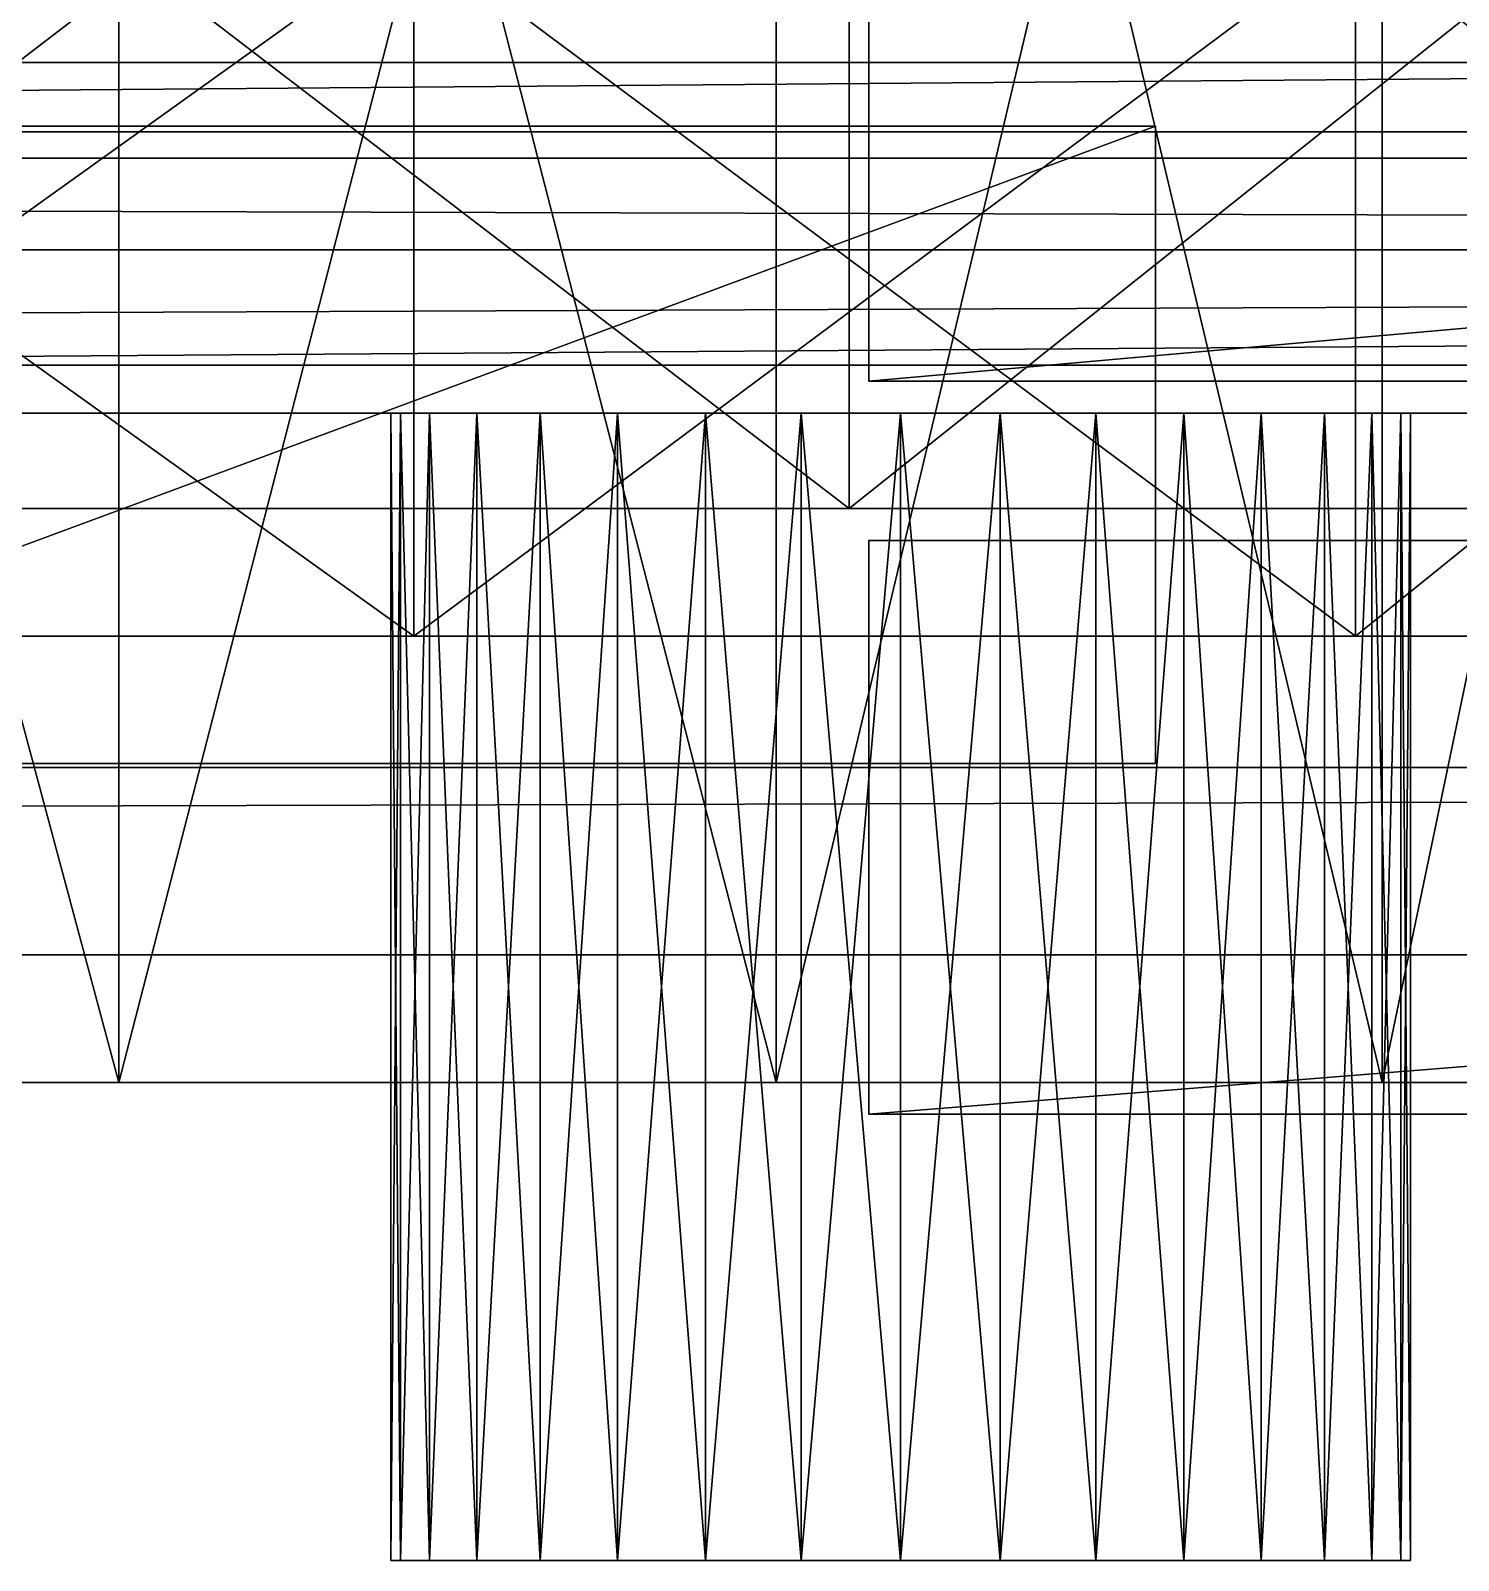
# Model space of a CAD drawing. Header units: millimetres. Extents: x -18 to 4450, y -985 to 970.
# Drawn here: x 3038.69 to 3083.5, y -895 to -847 of the extents above; entities that cross this region are included whole.
import ezdxf

# ---------------------------------------------------------------- set-up
doc = ezdxf.new("R2010")
doc.units = ezdxf.units.MM
for name, color, linetype in [('body__left_tub_top_capping', 40, 'CONTINUOUS'), ('hard_top__left_hardtop_lower_retainer_rail', 9, 'CONTINUOUS'), ('hard_top__left_rear_quarter_ventilator_frame', 250, 'CONTINUOUS'), ('hard_top__left_rear_quarter_ventilator_louver_1', 151, 'CONTINUOUS'), ('hard_top__left_rear_quarter_ventilator_louver_2', 151, 'CONTINUOUS'), ('hard_top__left_rear_quarter_ventilator_louver_3', 151, 'CONTINUOUS'), ('hard_top__left_rear_quarter_ventilator_louver_4', 151, 'CONTINUOUS'), ('hard_top__left_roof_drip_rail_outer_shadow', 8, 'CONTINUOUS'), ('hard_top__roof_left_gutter', 7, 'CONTINUOUS'), ('running_gear__rear_left_hub_cap', 9, 'CONTINUOUS'), ('running_gear__rear_left_inner_rim_shadow', 250, 'CONTINUOUS'), ('running_gear__rear_left_lug_nut_2', 9, 'CONTINUOUS'), ('running_gear__rear_left_lug_nut_6', 9, 'CONTINUOUS'), ('running_gear__rear_left_outer_rim_ring', 9, 'CONTINUOUS'), ('running_gear__rear_left_rim_vent_slot_2', 151, 'CONTINUOUS'), ('running_gear__rear_left_rim_vent_slot_5', 151, 'CONTINUOUS')]:
    doc.layers.add(name, color=color, linetype=linetype)

msp = doc.modelspace()

# ---------------------------------------------------------------- linework, layer by layer
at = {"layer": 'body__left_tub_top_capping'}
for points in [[(1972.180009, -857.500017, 1334.179997), (1972.180009, -845.319986, 1322.000027), (3477.81992, -845.319986, 1322.000027)], [(1972.180009, -857.500017, 1334.179997), (3477.81992, -845.319986, 1322.000027), (3477.81992, -857.500017, 1334.179997)], [(1972.180009, -857.500017, 1367.820024), (1972.180009, -845.319986, 1379.999995), (3477.81992, -845.319986, 1379.999995)], [(1972.180009, -857.500017, 1367.820024), (3477.81992, -845.319986, 1379.999995), (3477.81992, -857.500017, 1367.820024)], [(1972.180009, -857.500017, 1334.179997), (3477.81992, -857.500017, 1334.179997), (3477.81992, -857.500017, 1367.820024)], [(1972.180009, -857.500017, 1334.179997), (3477.81992, -857.500017, 1367.820024), (1972.180009, -857.500017, 1367.820024)]]:
    msp.add_3dface(points, dxfattribs=at)
at = {"layer": 'hard_top__left_hardtop_lower_retainer_rail'}
for points in [[(1248.819947, -851.000011, 1296.820045), (1248.819947, -842.180014, 1287.999988), (3431.18, -842.180014, 1287.999988)], [(1248.819947, -851.000011, 1296.820045), (3431.18, -842.180014, 1287.999988), (3431.18, -851.000011, 1296.820045)], [(1248.819947, -851.000011, 1325.180054), (1248.819947, -842.180014, 1333.999991), (3431.18, -842.180014, 1333.999991)], [(1248.819947, -851.000011, 1325.180054), (3431.18, -842.180014, 1333.999991), (3431.18, -851.000011, 1325.180054)], [(1248.819947, -851.000011, 1296.820045), (3431.18, -851.000011, 1296.820045), (3431.18, -851.000011, 1325.180054)], [(1248.819947, -851.000011, 1296.820045), (3431.18, -851.000011, 1325.180054), (1248.819947, -851.000011, 1325.180054)]]:
    msp.add_3dface(points, dxfattribs=at)
at = {"layer": 'hard_top__left_rear_quarter_ventilator_frame'}
for points in [[(3065.000057, -857.99998, 1547.999978), (3065.000057, -857.99998, 1802.999973), (3065.000057, -833.999991, 1802.999973)], [(3065.000057, -857.99998, 1547.999978), (3065.000057, -833.999991, 1802.999973), (3065.000057, -833.999991, 1547.999978)], [(3065.000057, -857.99998, 1802.999973), (3335.000038, -857.99998, 1802.999973), (3335.000038, -833.999991, 1802.999973)], [(3065.000057, -857.99998, 1802.999973), (3335.000038, -833.999991, 1802.999973), (3065.000057, -833.999991, 1802.999973)], [(3065.000057, -857.99998, 1547.999978), (3065.000057, -833.999991, 1547.999978), (3335.000038, -833.999991, 1547.999978)], [(3065.000057, -857.99998, 1547.999978), (3335.000038, -833.999991, 1547.999978), (3335.000038, -857.99998, 1547.999978)], [(3065.000057, -857.99998, 1547.999978), (3335.000038, -857.99998, 1547.999978), (3335.000038, -857.99998, 1802.999973)], [(3065.000057, -857.99998, 1547.999978), (3335.000038, -857.99998, 1802.999973), (3065.000057, -857.99998, 1802.999973)]]:
    msp.add_3dface(points, dxfattribs=at)
at = {"layer": 'hard_top__left_rear_quarter_ventilator_louver_1'}
for points in [[(3065.000057, -880.999982, 1488.000035), (3065.000057, -880.999982, 1506.000042), (3065.000057, -862.999976, 1506.000042)], [(3065.000057, -880.999982, 1488.000035), (3065.000057, -862.999976, 1506.000042), (3065.000057, -862.999976, 1488.000035)], [(3065.000057, -862.999976, 1488.000035), (3065.000057, -862.999976, 1506.000042), (3289.999962, -862.999976, 1506.000042)], [(3065.000057, -862.999976, 1488.000035), (3289.999962, -862.999976, 1506.000042), (3289.999962, -862.999976, 1488.000035)], [(3065.000057, -880.999982, 1506.000042), (3289.999962, -880.999982, 1506.000042), (3289.999962, -862.999976, 1506.000042)], [(3065.000057, -880.999982, 1506.000042), (3289.999962, -862.999976, 1506.000042), (3065.000057, -862.999976, 1506.000042)], [(3065.000057, -880.999982, 1488.000035), (3065.000057, -862.999976, 1488.000035), (3289.999962, -862.999976, 1488.000035)], [(3065.000057, -880.999982, 1488.000035), (3289.999962, -862.999976, 1488.000035), (3289.999962, -880.999982, 1488.000035)], [(3065.000057, -880.999982, 1488.000035), (3289.999962, -880.999982, 1488.000035), (3289.999962, -880.999982, 1506.000042)], [(3065.000057, -880.999982, 1488.000035), (3289.999962, -880.999982, 1506.000042), (3065.000057, -880.999982, 1506.000042)]]:
    msp.add_3dface(points, dxfattribs=at)
at = {"layer": 'hard_top__left_rear_quarter_ventilator_louver_2'}
for points in [[(3065.000057, -880.999982, 1534.000039), (3065.000057, -880.999982, 1552.000046), (3065.000057, -862.999976, 1552.000046)], [(3065.000057, -880.999982, 1534.000039), (3065.000057, -862.999976, 1552.000046), (3065.000057, -862.999976, 1534.000039)], [(3065.000057, -862.999976, 1534.000039), (3065.000057, -862.999976, 1552.000046), (3289.999962, -862.999976, 1552.000046)], [(3065.000057, -862.999976, 1534.000039), (3289.999962, -862.999976, 1552.000046), (3289.999962, -862.999976, 1534.000039)], [(3065.000057, -880.999982, 1552.000046), (3289.999962, -880.999982, 1552.000046), (3289.999962, -862.999976, 1552.000046)], [(3065.000057, -880.999982, 1552.000046), (3289.999962, -862.999976, 1552.000046), (3065.000057, -862.999976, 1552.000046)], [(3065.000057, -880.999982, 1534.000039), (3065.000057, -862.999976, 1534.000039), (3289.999962, -862.999976, 1534.000039)], [(3065.000057, -880.999982, 1534.000039), (3289.999962, -862.999976, 1534.000039), (3289.999962, -880.999982, 1534.000039)], [(3065.000057, -880.999982, 1534.000039), (3289.999962, -880.999982, 1534.000039), (3289.999962, -880.999982, 1552.000046)], [(3065.000057, -880.999982, 1534.000039), (3289.999962, -880.999982, 1552.000046), (3065.000057, -880.999982, 1552.000046)]]:
    msp.add_3dface(points, dxfattribs=at)
at = {"layer": 'hard_top__left_rear_quarter_ventilator_louver_3'}
for points in [[(3065.000057, -880.999982, 1580.000043), (3065.000057, -880.999982, 1598.00005), (3065.000057, -862.999976, 1598.00005)], [(3065.000057, -880.999982, 1580.000043), (3065.000057, -862.999976, 1598.00005), (3065.000057, -862.999976, 1580.000043)], [(3065.000057, -862.999976, 1580.000043), (3065.000057, -862.999976, 1598.00005), (3289.999962, -862.999976, 1598.00005)], [(3065.000057, -862.999976, 1580.000043), (3289.999962, -862.999976, 1598.00005), (3289.999962, -862.999976, 1580.000043)], [(3065.000057, -880.999982, 1598.00005), (3289.999962, -880.999982, 1598.00005), (3289.999962, -862.999976, 1598.00005)], [(3065.000057, -880.999982, 1598.00005), (3289.999962, -862.999976, 1598.00005), (3065.000057, -862.999976, 1598.00005)], [(3065.000057, -880.999982, 1580.000043), (3065.000057, -862.999976, 1580.000043), (3289.999962, -862.999976, 1580.000043)], [(3065.000057, -880.999982, 1580.000043), (3289.999962, -862.999976, 1580.000043), (3289.999962, -880.999982, 1580.000043)], [(3065.000057, -880.999982, 1580.000043), (3289.999962, -880.999982, 1580.000043), (3289.999962, -880.999982, 1598.00005)], [(3065.000057, -880.999982, 1580.000043), (3289.999962, -880.999982, 1598.00005), (3065.000057, -880.999982, 1598.00005)]]:
    msp.add_3dface(points, dxfattribs=at)
at = {"layer": 'hard_top__left_rear_quarter_ventilator_louver_4'}
for points in [[(3065.000057, -880.999982, 1626.000047), (3065.000057, -880.999982, 1644.000053), (3065.000057, -862.999976, 1644.000053)], [(3065.000057, -880.999982, 1626.000047), (3065.000057, -862.999976, 1644.000053), (3065.000057, -862.999976, 1626.000047)], [(3065.000057, -862.999976, 1626.000047), (3065.000057, -862.999976, 1644.000053), (3289.999962, -862.999976, 1644.000053)], [(3065.000057, -862.999976, 1626.000047), (3289.999962, -862.999976, 1644.000053), (3289.999962, -862.999976, 1626.000047)], [(3065.000057, -880.999982, 1644.000053), (3289.999962, -880.999982, 1644.000053), (3289.999962, -862.999976, 1644.000053)], [(3065.000057, -880.999982, 1644.000053), (3289.999962, -862.999976, 1644.000053), (3065.000057, -862.999976, 1644.000053)], [(3065.000057, -880.999982, 1626.000047), (3065.000057, -862.999976, 1626.000047), (3289.999962, -862.999976, 1626.000047)], [(3065.000057, -880.999982, 1626.000047), (3289.999962, -862.999976, 1626.000047), (3289.999962, -880.999982, 1626.000047)], [(3065.000057, -880.999982, 1626.000047), (3289.999962, -880.999982, 1626.000047), (3289.999962, -880.999982, 1644.000053)], [(3065.000057, -880.999982, 1626.000047), (3289.999962, -880.999982, 1644.000053), (3065.000057, -880.999982, 1644.000053)]]:
    msp.add_3dface(points, dxfattribs=at)
at = {"layer": 'hard_top__left_roof_drip_rail_outer_shadow'}
for points in [[(1240.880013, -847.99999, 1789.880037), (1240.880013, -847.99999, 1808.120012), (3504.120111, -847.99999, 1808.120012)], [(1240.880013, -847.99999, 1789.880037), (3504.120111, -847.99999, 1808.120012), (3504.120111, -847.99999, 1789.880037)], [(1240.880013, -847.99999, 1789.880037), (1240.880013, -853.879988, 1784.000039), (3504.120111, -853.879988, 1784.000039)], [(1240.880013, -847.99999, 1789.880037), (3504.120111, -853.879988, 1784.000039), (3504.120111, -847.99999, 1789.880037)], [(1240.880013, -847.99999, 1808.120012), (1240.880013, -853.879988, 1814.00001), (3504.120111, -853.879988, 1814.00001)], [(1240.880013, -847.99999, 1808.120012), (3504.120111, -853.879988, 1814.00001), (3504.120111, -847.99999, 1808.120012)], [(1240.880013, -870.119989, 1814.00001), (3504.120111, -870.119989, 1814.00001), (3504.120111, -853.879988, 1814.00001)], [(1240.880013, -870.119989, 1814.00001), (3504.120111, -853.879988, 1814.00001), (1240.880013, -853.879988, 1814.00001)], [(1240.880013, -870.119989, 1784.000039), (1240.880013, -853.879988, 1784.000039), (3504.120111, -853.879988, 1784.000039)], [(1240.880013, -870.119989, 1784.000039), (3504.120111, -853.879988, 1784.000039), (3504.120111, -870.119989, 1784.000039)], [(1240.880013, -875.999987, 1789.880037), (1240.880013, -870.119989, 1784.000039), (3504.120111, -870.119989, 1784.000039)], [(1240.880013, -875.999987, 1789.880037), (3504.120111, -870.119989, 1784.000039), (3504.120111, -875.999987, 1789.880037)], [(1240.880013, -875.999987, 1808.120012), (1240.880013, -870.119989, 1814.00001), (3504.120111, -870.119989, 1814.00001)], [(1240.880013, -875.999987, 1808.120012), (3504.120111, -870.119989, 1814.00001), (3504.120111, -875.999987, 1808.120012)], [(1240.880013, -875.999987, 1789.880037), (3504.120111, -875.999987, 1789.880037), (3504.120111, -875.999987, 1808.120012)], [(1240.880013, -875.999987, 1789.880037), (3504.120111, -875.999987, 1808.120012), (1240.880013, -875.999987, 1808.120012)]]:
    msp.add_3dface(points, dxfattribs=at)
at = {"layer": 'hard_top__roof_left_gutter'}
for points in [[(2258.820057, -850.17997, 1856.999993), (4441.180229, -850.17997, 1856.999993), (4441.180229, -809.819996, 1856.999993)], [(2258.820057, -850.17997, 1856.999993), (4441.180229, -809.819996, 1856.999993), (2258.820057, -809.819996, 1856.999993)], [(2258.820057, -850.17997, 1815.000057), (2258.820057, -809.819996, 1815.000057), (4441.180229, -809.819996, 1815.000057)], [(2258.820057, -850.17997, 1815.000057), (4441.180229, -809.819996, 1815.000057), (4441.180229, -850.17997, 1815.000057)], [(2258.820057, -859.000027, 1823.819995), (2258.820057, -850.17997, 1815.000057), (4441.180229, -850.17997, 1815.000057)], [(2258.820057, -859.000027, 1823.819995), (4441.180229, -850.17997, 1815.000057), (4441.180229, -859.000027, 1823.819995)], [(2258.820057, -859.000027, 1848.180056), (2258.820057, -850.17997, 1856.999993), (4441.180229, -850.17997, 1856.999993)], [(2258.820057, -859.000027, 1848.180056), (4441.180229, -850.17997, 1856.999993), (4441.180229, -859.000027, 1848.180056)], [(2258.820057, -859.000027, 1823.819995), (4441.180229, -859.000027, 1823.819995), (4441.180229, -859.000027, 1848.180056)], [(2258.820057, -859.000027, 1823.819995), (4441.180229, -859.000027, 1848.180056), (2258.820057, -859.000027, 1848.180056)]]:
    msp.add_3dface(points, dxfattribs=at)
at = {"layer": 'running_gear__rear_left_hub_cap'}
for points in [[(3041.460037, -879.999995, 502.886355), (3041.460037, -800.000012, 502.886355), (3019.999981, -800.000012, 504.999995)], [(3041.460037, -879.999995, 502.886355), (3019.999981, -800.000012, 504.999995), (3019.999981, -879.999995, 504.999995)], [(3019.999981, -879.999995, 284.999996), (3019.999981, -800.000012, 284.999996), (3041.460037, -800.000012, 287.113607)], [(3019.999981, -879.999995, 284.999996), (3041.460037, -800.000012, 287.113607), (3041.460037, -879.999995, 287.113607)], [(3062.095165, -879.999995, 496.626735), (3062.095165, -800.000012, 496.626735), (3041.460037, -800.000012, 502.886355)], [(3062.095165, -879.999995, 496.626735), (3041.460037, -800.000012, 502.886355), (3041.460037, -879.999995, 502.886355)], [(3041.460037, -879.999995, 287.113607), (3041.460037, -800.000012, 287.113607), (3062.095165, -800.000012, 293.373257)], [(3041.460037, -879.999995, 287.113607), (3062.095165, -800.000012, 293.373257), (3062.095165, -879.999995, 293.373257)], [(3081.112623, -879.999995, 486.461669), (3081.112623, -800.000012, 486.461669), (3062.095165, -800.000012, 496.626735)], [(3081.112623, -879.999995, 486.461669), (3062.095165, -800.000012, 496.626735), (3062.095165, -879.999995, 496.626735)], [(3062.095165, -879.999995, 293.373257), (3062.095165, -800.000012, 293.373257), (3081.112623, -800.000012, 303.538352)], [(3062.095165, -879.999995, 293.373257), (3081.112623, -800.000012, 303.538352), (3081.112623, -879.999995, 303.538352)], [(3097.781658, -879.999995, 472.781748), (3097.781658, -800.000012, 472.781748), (3081.112623, -800.000012, 486.461669)], [(3097.781658, -879.999995, 472.781748), (3081.112623, -800.000012, 486.461669), (3081.112623, -879.999995, 486.461669)], [(3081.112623, -879.999995, 303.538352), (3081.112623, -800.000012, 303.538352), (3097.781658, -800.000012, 317.218244)], [(3081.112623, -879.999995, 303.538352), (3097.781658, -800.000012, 317.218244), (3097.781658, -879.999995, 317.218244)], [(3019.999981, -879.999995, 395.000011), (3127.886295, -879.999995, 416.459948), (3130.000114, -879.999995, 395.000011)], [(3019.999981, -879.999995, 395.000011), (3121.626854, -879.999995, 437.095165), (3127.886295, -879.999995, 416.459948)], [(3019.999981, -879.999995, 395.000011), (3111.461639, -879.999995, 456.112713), (3121.626854, -879.999995, 437.095165)], [(3019.999981, -879.999995, 395.000011), (3097.781658, -879.999995, 472.781748), (3111.461639, -879.999995, 456.112713)], [(3019.999981, -879.999995, 395.000011), (3081.112623, -879.999995, 486.461669), (3097.781658, -879.999995, 472.781748)], [(3019.999981, -879.999995, 395.000011), (3062.095165, -879.999995, 496.626735), (3081.112623, -879.999995, 486.461669)], [(3019.999981, -879.999995, 395.000011), (3041.460037, -879.999995, 502.886355), (3062.095165, -879.999995, 496.626735)], [(3019.999981, -879.999995, 395.000011), (3019.999981, -879.999995, 504.999995), (3041.460037, -879.999995, 502.886355)], [(3019.999981, -879.999995, 395.000011), (3041.460037, -879.999995, 287.113607), (3019.999981, -879.999995, 284.999996)], [(3019.999981, -879.999995, 395.000011), (3062.095165, -879.999995, 293.373257), (3041.460037, -879.999995, 287.113607)], [(3019.999981, -879.999995, 395.000011), (3081.112623, -879.999995, 303.538352), (3062.095165, -879.999995, 293.373257)], [(3019.999981, -879.999995, 395.000011), (3097.781658, -879.999995, 317.218244), (3081.112623, -879.999995, 303.538352)], [(3019.999981, -879.999995, 395.000011), (3111.461639, -879.999995, 333.887279), (3097.781658, -879.999995, 317.218244)], [(3019.999981, -879.999995, 395.000011), (3121.626854, -879.999995, 352.904826), (3111.461639, -879.999995, 333.887279)], [(3019.999981, -879.999995, 395.000011), (3127.886295, -879.999995, 373.540074), (3121.626854, -879.999995, 352.904826)], [(3019.999981, -879.999995, 395.000011), (3130.000114, -879.999995, 395.000011), (3127.886295, -879.999995, 373.540074)]]:
    msp.add_3dface(points, dxfattribs=at)
at = {"layer": 'running_gear__rear_left_inner_rim_shadow'}
for points in [[(3050.726652, -865.999997, 549.473703), (3050.726652, -843.999982, 549.473703), (3019.999981, -843.999982, 552.50001)], [(3050.726652, -865.999997, 549.473703), (3019.999981, -843.999982, 552.50001), (3019.999981, -865.999997, 552.50001)], [(3019.999981, -865.999997, 237.499997), (3019.999981, -843.999982, 237.499997), (3050.726652, -843.999982, 240.526319)], [(3019.999981, -865.999997, 237.499997), (3050.726652, -843.999982, 240.526319), (3050.726652, -865.999997, 240.526319)], [(3080.272675, -865.999997, 540.511012), (3080.272675, -843.999982, 540.511012), (3050.726652, -843.999982, 549.473703)], [(3080.272675, -865.999997, 540.511012), (3050.726652, -843.999982, 549.473703), (3050.726652, -865.999997, 549.473703)], [(3050.726652, -865.999997, 240.526319), (3050.726652, -843.999982, 240.526319), (3080.272675, -843.999982, 249.48898)], [(3050.726652, -865.999997, 240.526319), (3080.272675, -843.999982, 249.48898), (3080.272675, -865.999997, 249.48898)], [(3107.502222, -865.999997, 525.956452), (3107.502222, -843.999982, 525.956452), (3080.272675, -843.999982, 540.511012)], [(3107.502222, -865.999997, 525.956452), (3080.272675, -843.999982, 540.511012), (3080.272675, -865.999997, 540.511012)], [(3080.272675, -865.999997, 249.48898), (3080.272675, -843.999982, 249.48898), (3107.502222, -843.999982, 264.04354)], [(3080.272675, -865.999997, 249.48898), (3107.502222, -843.999982, 264.04354), (3107.502222, -865.999997, 264.04354)], [(3019.999981, -865.999997, 395.000011), (3174.473763, -865.999997, 425.726712), (3177.50001, -865.999997, 395.000011)], [(3019.999981, -865.999997, 395.000011), (3165.511131, -865.999997, 455.272645), (3174.473763, -865.999997, 425.726712)], [(3019.999981, -865.999997, 395.000011), (3150.956392, -865.999997, 482.502311), (3165.511131, -865.999997, 455.272645)], [(3019.999981, -865.999997, 395.000011), (3131.369352, -865.999997, 506.369293), (3150.956392, -865.999997, 482.502311)], [(3019.999981, -865.999997, 395.000011), (3107.502222, -865.999997, 525.956452), (3131.369352, -865.999997, 506.369293)], [(3019.999981, -865.999997, 395.000011), (3080.272675, -865.999997, 540.511012), (3107.502222, -865.999997, 525.956452)], [(3019.999981, -865.999997, 395.000011), (3050.726652, -865.999997, 549.473703), (3080.272675, -865.999997, 540.511012)], [(3019.999981, -865.999997, 395.000011), (3019.999981, -865.999997, 552.50001), (3050.726652, -865.999997, 549.473703)], [(3019.999981, -865.999997, 395.000011), (3050.726652, -865.999997, 240.526319), (3019.999981, -865.999997, 237.499997)], [(3019.999981, -865.999997, 395.000011), (3080.272675, -865.999997, 249.48898), (3050.726652, -865.999997, 240.526319)], [(3019.999981, -865.999997, 395.000011), (3107.502222, -865.999997, 264.04354), (3080.272675, -865.999997, 249.48898)], [(3019.999981, -865.999997, 395.000011), (3131.369352, -865.999997, 283.630669), (3107.502222, -865.999997, 264.04354)], [(3019.999981, -865.999997, 395.000011), (3150.956392, -865.999997, 307.49768), (3131.369352, -865.999997, 283.630669)], [(3019.999981, -865.999997, 395.000011), (3165.511131, -865.999997, 334.727347), (3150.956392, -865.999997, 307.49768)], [(3019.999981, -865.999997, 395.000011), (3174.473763, -865.999997, 364.27328), (3165.511131, -865.999997, 334.727347)], [(3019.999981, -865.999997, 395.000011), (3177.50001, -865.999997, 395.000011), (3174.473763, -865.999997, 364.27328)]]:
    msp.add_3dface(points, dxfattribs=at)
at = {"layer": 'running_gear__rear_left_lug_nut_2'}
for points in [[(3050.307512, -894.999981, 477.79578), (3050.307512, -859.000027, 477.79578), (3049.999952, -859.000027, 474.674344)], [(3050.307512, -894.999981, 477.79578), (3049.999952, -859.000027, 474.674344), (3049.999952, -894.999981, 474.674344)], [(3065.999985, -859.000027, 474.674344), (3050.307512, -859.000027, 477.79578), (3049.999952, -859.000027, 474.674344)], [(3049.999952, -894.999981, 474.674344), (3049.999952, -859.000027, 474.674344), (3050.307512, -859.000027, 471.552879)], [(3049.999952, -894.999981, 474.674344), (3050.307512, -859.000027, 471.552879), (3050.307512, -894.999981, 471.552879)], [(3065.999985, -859.000027, 474.674344), (3049.999952, -859.000027, 474.674344), (3050.307512, -859.000027, 471.552879)], [(3051.218033, -894.999981, 480.797261), (3051.218033, -859.000027, 480.797261), (3050.307512, -859.000027, 477.79578)], [(3051.218033, -894.999981, 480.797261), (3050.307512, -859.000027, 477.79578), (3050.307512, -894.999981, 477.79578)], [(3065.999985, -859.000027, 474.674344), (3051.218033, -859.000027, 480.797261), (3050.307512, -859.000027, 477.79578)], [(3050.307512, -894.999981, 471.552879), (3050.307512, -859.000027, 471.552879), (3051.218033, -859.000027, 468.551397)], [(3050.307512, -894.999981, 471.552879), (3051.218033, -859.000027, 468.551397), (3051.218033, -894.999981, 468.551397)], [(3065.999985, -859.000027, 474.674344), (3050.307512, -859.000027, 471.552879), (3051.218033, -859.000027, 468.551397)], [(3052.696466, -894.999981, 483.563453), (3052.696466, -859.000027, 483.563453), (3051.218033, -859.000027, 480.797261)], [(3052.696466, -894.999981, 483.563453), (3051.218033, -859.000027, 480.797261), (3051.218033, -894.999981, 480.797261)], [(3065.999985, -859.000027, 474.674344), (3052.696466, -859.000027, 483.563453), (3051.218033, -859.000027, 480.797261)], [(3051.218033, -894.999981, 468.551397), (3051.218033, -859.000027, 468.551397), (3052.696466, -859.000027, 465.785205)], [(3051.218033, -894.999981, 468.551397), (3052.696466, -859.000027, 465.785205), (3052.696466, -894.999981, 465.785205)], [(3065.999985, -859.000027, 474.674344), (3051.218033, -859.000027, 468.551397), (3052.696466, -859.000027, 465.785205)], [(3054.686308, -894.999981, 485.988051), (3054.686308, -859.000027, 485.988051), (3052.696466, -859.000027, 483.563453)], [(3054.686308, -894.999981, 485.988051), (3052.696466, -859.000027, 483.563453), (3052.696466, -894.999981, 483.563453)], [(3065.999985, -859.000027, 474.674344), (3054.686308, -859.000027, 485.988051), (3052.696466, -859.000027, 483.563453)], [(3052.696466, -894.999981, 465.785205), (3052.696466, -859.000027, 465.785205), (3054.686308, -859.000027, 463.360637)], [(3052.696466, -894.999981, 465.785205), (3054.686308, -859.000027, 463.360637), (3054.686308, -894.999981, 463.360637)], [(3065.999985, -859.000027, 474.674344), (3052.696466, -859.000027, 465.785205), (3054.686308, -859.000027, 463.360637)], [(3057.110786, -894.999981, 487.977862), (3057.110786, -859.000027, 487.977862), (3054.686308, -859.000027, 485.988051)], [(3057.110786, -894.999981, 487.977862), (3054.686308, -859.000027, 485.988051), (3054.686308, -894.999981, 485.988051)], [(3065.999985, -859.000027, 474.674344), (3057.110786, -859.000027, 487.977862), (3054.686308, -859.000027, 485.988051)], [(3054.686308, -894.999981, 463.360637), (3054.686308, -859.000027, 463.360637), (3057.110786, -859.000027, 461.370826)], [(3054.686308, -894.999981, 463.360637), (3057.110786, -859.000027, 461.370826), (3057.110786, -894.999981, 461.370826)], [(3065.999985, -859.000027, 474.674344), (3054.686308, -859.000027, 463.360637), (3057.110786, -859.000027, 461.370826)], [(3059.877157, -894.999981, 489.456415), (3059.877157, -859.000027, 489.456415), (3057.110786, -859.000027, 487.977862)], [(3059.877157, -894.999981, 489.456415), (3057.110786, -859.000027, 487.977862), (3057.110786, -894.999981, 487.977862)], [(3065.999985, -859.000027, 474.674344), (3059.877157, -859.000027, 489.456415), (3057.110786, -859.000027, 487.977862)], [(3057.110786, -894.999981, 461.370826), (3057.110786, -859.000027, 461.370826), (3059.877157, -859.000027, 459.892273)], [(3057.110786, -894.999981, 461.370826), (3059.877157, -859.000027, 459.892273), (3059.877157, -894.999981, 459.892273)], [(3065.999985, -859.000027, 474.674344), (3057.110786, -859.000027, 461.370826), (3059.877157, -859.000027, 459.892273)], [(3062.878609, -894.999981, 490.366906), (3062.878609, -859.000027, 490.366906), (3059.877157, -859.000027, 489.456415)], [(3062.878609, -894.999981, 490.366906), (3059.877157, -859.000027, 489.456415), (3059.877157, -894.999981, 489.456415)], [(3065.999985, -859.000027, 474.674344), (3062.878609, -859.000027, 490.366906), (3059.877157, -859.000027, 489.456415)], [(3059.877157, -894.999981, 459.892273), (3059.877157, -859.000027, 459.892273), (3062.878609, -859.000027, 458.981782)], [(3059.877157, -894.999981, 459.892273), (3062.878609, -859.000027, 458.981782), (3062.878609, -894.999981, 458.981782)], [(3065.999985, -859.000027, 474.674344), (3059.877157, -859.000027, 459.892273), (3062.878609, -859.000027, 458.981782)], [(3065.999985, -894.999981, 490.674347), (3065.999985, -859.000027, 490.674347), (3062.878609, -859.000027, 490.366906)], [(3065.999985, -894.999981, 490.674347), (3062.878609, -859.000027, 490.366906), (3062.878609, -894.999981, 490.366906)], [(3065.999985, -859.000027, 474.674344), (3065.999985, -859.000027, 490.674347), (3062.878609, -859.000027, 490.366906)], [(3062.878609, -894.999981, 458.981782), (3062.878609, -859.000027, 458.981782), (3065.999985, -859.000027, 458.674341)], [(3062.878609, -894.999981, 458.981782), (3065.999985, -859.000027, 458.674341), (3065.999985, -894.999981, 458.674341)], [(3065.999985, -859.000027, 474.674344), (3062.878609, -859.000027, 458.981782), (3065.999985, -859.000027, 458.674341)], [(3065.999985, -859.000027, 474.674344), (3082.000017, -859.000027, 474.674344), (3081.692457, -859.000027, 477.79578)], [(3065.999985, -859.000027, 474.674344), (3081.692457, -859.000027, 477.79578), (3080.782175, -859.000027, 480.797261)], [(3065.999985, -859.000027, 474.674344), (3080.782175, -859.000027, 480.797261), (3079.303503, -859.000027, 483.563453)], [(3065.999985, -859.000027, 474.674344), (3079.303503, -859.000027, 483.563453), (3077.313662, -859.000027, 485.988051)], [(3065.999985, -859.000027, 474.674344), (3077.313662, -859.000027, 485.988051), (3074.889183, -859.000027, 487.977862)], [(3065.999985, -859.000027, 474.674344), (3074.889183, -859.000027, 487.977862), (3072.123051, -859.000027, 489.456415)], [(3065.999985, -859.000027, 474.674344), (3072.123051, -859.000027, 489.456415), (3069.121361, -859.000027, 490.366906)], [(3069.121361, -894.999981, 490.366906), (3069.121361, -859.000027, 490.366906), (3065.999985, -859.000027, 490.674347)], [(3069.121361, -894.999981, 490.366906), (3065.999985, -859.000027, 490.674347), (3065.999985, -894.999981, 490.674347)], [(3065.999985, -859.000027, 474.674344), (3069.121361, -859.000027, 490.366906), (3065.999985, -859.000027, 490.674347)], [(3065.999985, -894.999981, 458.674341), (3065.999985, -859.000027, 458.674341), (3069.121361, -859.000027, 458.981782)], [(3065.999985, -894.999981, 458.674341), (3069.121361, -859.000027, 458.981782), (3069.121361, -894.999981, 458.981782)], [(3065.999985, -859.000027, 474.674344), (3065.999985, -859.000027, 458.674341), (3069.121361, -859.000027, 458.981782)], [(3065.999985, -859.000027, 474.674344), (3069.121361, -859.000027, 458.981782), (3072.123051, -859.000027, 459.892273)], [(3065.999985, -859.000027, 474.674344), (3072.123051, -859.000027, 459.892273), (3074.889183, -859.000027, 461.370826)], [(3065.999985, -859.000027, 474.674344), (3074.889183, -859.000027, 461.370826), (3077.313662, -859.000027, 463.360637)], [(3065.999985, -859.000027, 474.674344), (3077.313662, -859.000027, 463.360637), (3079.303503, -859.000027, 465.785205)], [(3065.999985, -859.000027, 474.674344), (3079.303503, -859.000027, 465.785205), (3080.782175, -859.000027, 468.551397)], [(3065.999985, -859.000027, 474.674344), (3080.782175, -859.000027, 468.551397), (3081.692457, -859.000027, 471.552879)], [(3065.999985, -859.000027, 474.674344), (3081.692457, -859.000027, 471.552879), (3082.000017, -859.000027, 474.674344)], [(3072.123051, -894.999981, 489.456415), (3072.123051, -859.000027, 489.456415), (3069.121361, -859.000027, 490.366906)], [(3072.123051, -894.999981, 489.456415), (3069.121361, -859.000027, 490.366906), (3069.121361, -894.999981, 490.366906)], [(3069.121361, -894.999981, 458.981782), (3069.121361, -859.000027, 458.981782), (3072.123051, -859.000027, 459.892273)], [(3069.121361, -894.999981, 458.981782), (3072.123051, -859.000027, 459.892273), (3072.123051, -894.999981, 459.892273)], [(3074.889183, -894.999981, 487.977862), (3074.889183, -859.000027, 487.977862), (3072.123051, -859.000027, 489.456415)], [(3074.889183, -894.999981, 487.977862), (3072.123051, -859.000027, 489.456415), (3072.123051, -894.999981, 489.456415)], [(3072.123051, -894.999981, 459.892273), (3072.123051, -859.000027, 459.892273), (3074.889183, -859.000027, 461.370826)], [(3072.123051, -894.999981, 459.892273), (3074.889183, -859.000027, 461.370826), (3074.889183, -894.999981, 461.370826)], [(3077.313662, -894.999981, 485.988051), (3077.313662, -859.000027, 485.988051), (3074.889183, -859.000027, 487.977862)], [(3077.313662, -894.999981, 485.988051), (3074.889183, -859.000027, 487.977862), (3074.889183, -894.999981, 487.977862)], [(3074.889183, -894.999981, 461.370826), (3074.889183, -859.000027, 461.370826), (3077.313662, -859.000027, 463.360637)], [(3074.889183, -894.999981, 461.370826), (3077.313662, -859.000027, 463.360637), (3077.313662, -894.999981, 463.360637)], [(3079.303503, -894.999981, 483.563453), (3079.303503, -859.000027, 483.563453), (3077.313662, -859.000027, 485.988051)], [(3079.303503, -894.999981, 483.563453), (3077.313662, -859.000027, 485.988051), (3077.313662, -894.999981, 485.988051)], [(3077.313662, -894.999981, 463.360637), (3077.313662, -859.000027, 463.360637), (3079.303503, -859.000027, 465.785205)], [(3077.313662, -894.999981, 463.360637), (3079.303503, -859.000027, 465.785205), (3079.303503, -894.999981, 465.785205)], [(3080.782175, -894.999981, 480.797261), (3080.782175, -859.000027, 480.797261), (3079.303503, -859.000027, 483.563453)], [(3080.782175, -894.999981, 480.797261), (3079.303503, -859.000027, 483.563453), (3079.303503, -894.999981, 483.563453)], [(3079.303503, -894.999981, 465.785205), (3079.303503, -859.000027, 465.785205), (3080.782175, -859.000027, 468.551397)], [(3079.303503, -894.999981, 465.785205), (3080.782175, -859.000027, 468.551397), (3080.782175, -894.999981, 468.551397)], [(3081.692457, -894.999981, 477.79578), (3081.692457, -859.000027, 477.79578), (3080.782175, -859.000027, 480.797261)], [(3081.692457, -894.999981, 477.79578), (3080.782175, -859.000027, 480.797261), (3080.782175, -894.999981, 480.797261)], [(3080.782175, -894.999981, 468.551397), (3080.782175, -859.000027, 468.551397), (3081.692457, -859.000027, 471.552879)], [(3080.782175, -894.999981, 468.551397), (3081.692457, -859.000027, 471.552879), (3081.692457, -894.999981, 471.552879)], [(3082.000017, -894.999981, 474.674344), (3082.000017, -859.000027, 474.674344), (3081.692457, -859.000027, 477.79578)], [(3082.000017, -894.999981, 474.674344), (3081.692457, -859.000027, 477.79578), (3081.692457, -894.999981, 477.79578)], [(3081.692457, -894.999981, 471.552879), (3081.692457, -859.000027, 471.552879), (3082.000017, -859.000027, 474.674344)], [(3081.692457, -894.999981, 471.552879), (3082.000017, -859.000027, 474.674344), (3082.000017, -894.999981, 474.674344)], [(3065.999985, -894.999981, 474.674344), (3049.999952, -894.999981, 474.674344), (3050.307512, -894.999981, 477.79578)], [(3065.999985, -894.999981, 474.674344), (3050.307512, -894.999981, 471.552879), (3049.999952, -894.999981, 474.674344)], [(3065.999985, -894.999981, 474.674344), (3050.307512, -894.999981, 477.79578), (3051.218033, -894.999981, 480.797261)], [(3065.999985, -894.999981, 474.674344), (3051.218033, -894.999981, 468.551397), (3050.307512, -894.999981, 471.552879)], [(3065.999985, -894.999981, 474.674344), (3051.218033, -894.999981, 480.797261), (3052.696466, -894.999981, 483.563453)], [(3065.999985, -894.999981, 474.674344), (3052.696466, -894.999981, 465.785205), (3051.218033, -894.999981, 468.551397)], [(3065.999985, -894.999981, 474.674344), (3052.696466, -894.999981, 483.563453), (3054.686308, -894.999981, 485.988051)], [(3065.999985, -894.999981, 474.674344), (3054.686308, -894.999981, 463.360637), (3052.696466, -894.999981, 465.785205)], [(3065.999985, -894.999981, 474.674344), (3054.686308, -894.999981, 485.988051), (3057.110786, -894.999981, 487.977862)], [(3065.999985, -894.999981, 474.674344), (3057.110786, -894.999981, 461.370826), (3054.686308, -894.999981, 463.360637)], [(3065.999985, -894.999981, 474.674344), (3057.110786, -894.999981, 487.977862), (3059.877157, -894.999981, 489.456415)], [(3065.999985, -894.999981, 474.674344), (3059.877157, -894.999981, 459.892273), (3057.110786, -894.999981, 461.370826)], [(3065.999985, -894.999981, 474.674344), (3059.877157, -894.999981, 489.456415), (3062.878609, -894.999981, 490.366906)], [(3065.999985, -894.999981, 474.674344), (3062.878609, -894.999981, 458.981782), (3059.877157, -894.999981, 459.892273)], [(3065.999985, -894.999981, 474.674344), (3062.878609, -894.999981, 490.366906), (3065.999985, -894.999981, 490.674347)], [(3065.999985, -894.999981, 474.674344), (3065.999985, -894.999981, 458.674341), (3062.878609, -894.999981, 458.981782)], [(3065.999985, -894.999981, 474.674344), (3081.692457, -894.999981, 477.79578), (3082.000017, -894.999981, 474.674344)], [(3065.999985, -894.999981, 474.674344), (3080.782175, -894.999981, 480.797261), (3081.692457, -894.999981, 477.79578)], [(3065.999985, -894.999981, 474.674344), (3079.303503, -894.999981, 483.563453), (3080.782175, -894.999981, 480.797261)], [(3065.999985, -894.999981, 474.674344), (3077.313662, -894.999981, 485.988051), (3079.303503, -894.999981, 483.563453)], [(3065.999985, -894.999981, 474.674344), (3074.889183, -894.999981, 487.977862), (3077.313662, -894.999981, 485.988051)], [(3065.999985, -894.999981, 474.674344), (3072.123051, -894.999981, 489.456415), (3074.889183, -894.999981, 487.977862)], [(3065.999985, -894.999981, 474.674344), (3069.121361, -894.999981, 490.366906), (3072.123051, -894.999981, 489.456415)], [(3065.999985, -894.999981, 474.674344), (3065.999985, -894.999981, 490.674347), (3069.121361, -894.999981, 490.366906)], [(3065.999985, -894.999981, 474.674344), (3069.121361, -894.999981, 458.981782), (3065.999985, -894.999981, 458.674341)], [(3065.999985, -894.999981, 474.674344), (3072.123051, -894.999981, 459.892273), (3069.121361, -894.999981, 458.981782)], [(3065.999985, -894.999981, 474.674344), (3074.889183, -894.999981, 461.370826), (3072.123051, -894.999981, 459.892273)], [(3065.999985, -894.999981, 474.674344), (3077.313662, -894.999981, 463.360637), (3074.889183, -894.999981, 461.370826)], [(3065.999985, -894.999981, 474.674344), (3079.303503, -894.999981, 465.785205), (3077.313662, -894.999981, 463.360637)], [(3065.999985, -894.999981, 474.674344), (3080.782175, -894.999981, 468.551397), (3079.303503, -894.999981, 465.785205)], [(3065.999985, -894.999981, 474.674344), (3081.692457, -894.999981, 471.552879), (3080.782175, -894.999981, 468.551397)], [(3065.999985, -894.999981, 474.674344), (3082.000017, -894.999981, 474.674344), (3081.692457, -894.999981, 471.552879)]]:
    msp.add_3dface(points, dxfattribs=at)
at = {"layer": 'running_gear__rear_left_lug_nut_6'}
for points in [[(3050.307512, -894.999981, 318.447113), (3050.307512, -859.000027, 318.447113), (3049.999952, -859.000027, 315.325677)], [(3050.307512, -894.999981, 318.447113), (3049.999952, -859.000027, 315.325677), (3049.999952, -894.999981, 315.325677)], [(3065.999985, -859.000027, 315.325677), (3050.307512, -859.000027, 318.447113), (3049.999952, -859.000027, 315.325677)], [(3049.999952, -894.999981, 315.325677), (3049.999952, -859.000027, 315.325677), (3050.307512, -859.000027, 312.204212)], [(3049.999952, -894.999981, 315.325677), (3050.307512, -859.000027, 312.204212), (3050.307512, -894.999981, 312.204212)], [(3065.999985, -859.000027, 315.325677), (3049.999952, -859.000027, 315.325677), (3050.307512, -859.000027, 312.204212)], [(3051.218033, -894.999981, 321.448594), (3051.218033, -859.000027, 321.448594), (3050.307512, -859.000027, 318.447113)], [(3051.218033, -894.999981, 321.448594), (3050.307512, -859.000027, 318.447113), (3050.307512, -894.999981, 318.447113)], [(3065.999985, -859.000027, 315.325677), (3051.218033, -859.000027, 321.448594), (3050.307512, -859.000027, 318.447113)], [(3050.307512, -894.999981, 312.204212), (3050.307512, -859.000027, 312.204212), (3051.218033, -859.000027, 309.202731)], [(3050.307512, -894.999981, 312.204212), (3051.218033, -859.000027, 309.202731), (3051.218033, -894.999981, 309.202731)], [(3065.999985, -859.000027, 315.325677), (3050.307512, -859.000027, 312.204212), (3051.218033, -859.000027, 309.202731)], [(3052.696466, -894.999981, 324.214786), (3052.696466, -859.000027, 324.214786), (3051.218033, -859.000027, 321.448594)], [(3052.696466, -894.999981, 324.214786), (3051.218033, -859.000027, 321.448594), (3051.218033, -894.999981, 321.448594)], [(3065.999985, -859.000027, 315.325677), (3052.696466, -859.000027, 324.214786), (3051.218033, -859.000027, 321.448594)], [(3051.218033, -894.999981, 309.202731), (3051.218033, -859.000027, 309.202731), (3052.696466, -859.000027, 306.436539)], [(3051.218033, -894.999981, 309.202731), (3052.696466, -859.000027, 306.436539), (3052.696466, -894.999981, 306.436539)], [(3065.999985, -859.000027, 315.325677), (3051.218033, -859.000027, 309.202731), (3052.696466, -859.000027, 306.436539)], [(3054.686308, -894.999981, 326.639384), (3054.686308, -859.000027, 326.639384), (3052.696466, -859.000027, 324.214786)], [(3054.686308, -894.999981, 326.639384), (3052.696466, -859.000027, 324.214786), (3052.696466, -894.999981, 324.214786)], [(3065.999985, -859.000027, 315.325677), (3054.686308, -859.000027, 326.639384), (3052.696466, -859.000027, 324.214786)], [(3052.696466, -894.999981, 306.436539), (3052.696466, -859.000027, 306.436539), (3054.686308, -859.000027, 304.011941)], [(3052.696466, -894.999981, 306.436539), (3054.686308, -859.000027, 304.011941), (3054.686308, -894.999981, 304.011941)], [(3065.999985, -859.000027, 315.325677), (3052.696466, -859.000027, 306.436539), (3054.686308, -859.000027, 304.011941)], [(3057.110786, -894.999981, 328.629166), (3057.110786, -859.000027, 328.629166), (3054.686308, -859.000027, 326.639384)], [(3057.110786, -894.999981, 328.629166), (3054.686308, -859.000027, 326.639384), (3054.686308, -894.999981, 326.639384)], [(3065.999985, -859.000027, 315.325677), (3057.110786, -859.000027, 328.629166), (3054.686308, -859.000027, 326.639384)], [(3054.686308, -894.999981, 304.011941), (3054.686308, -859.000027, 304.011941), (3057.110786, -859.000027, 302.022159)], [(3054.686308, -894.999981, 304.011941), (3057.110786, -859.000027, 302.022159), (3057.110786, -894.999981, 302.022159)], [(3065.999985, -859.000027, 315.325677), (3054.686308, -859.000027, 304.011941), (3057.110786, -859.000027, 302.022159)], [(3059.877157, -894.999981, 330.107749), (3059.877157, -859.000027, 330.107749), (3057.110786, -859.000027, 328.629166)], [(3059.877157, -894.999981, 330.107749), (3057.110786, -859.000027, 328.629166), (3057.110786, -894.999981, 328.629166)], [(3065.999985, -859.000027, 315.325677), (3059.877157, -859.000027, 330.107749), (3057.110786, -859.000027, 328.629166)], [(3057.110786, -894.999981, 302.022159), (3057.110786, -859.000027, 302.022159), (3059.877157, -859.000027, 300.543576)], [(3057.110786, -894.999981, 302.022159), (3059.877157, -859.000027, 300.543576), (3059.877157, -894.999981, 300.543576)], [(3065.999985, -859.000027, 315.325677), (3057.110786, -859.000027, 302.022159), (3059.877157, -859.000027, 300.543576)], [(3062.878609, -894.999981, 331.018239), (3062.878609, -859.000027, 331.018239), (3059.877157, -859.000027, 330.107749)], [(3062.878609, -894.999981, 331.018239), (3059.877157, -859.000027, 330.107749), (3059.877157, -894.999981, 330.107749)], [(3065.999985, -859.000027, 315.325677), (3062.878609, -859.000027, 331.018239), (3059.877157, -859.000027, 330.107749)], [(3059.877157, -894.999981, 300.543576), (3059.877157, -859.000027, 300.543576), (3062.878609, -859.000027, 299.633086)], [(3059.877157, -894.999981, 300.543576), (3062.878609, -859.000027, 299.633086), (3062.878609, -894.999981, 299.633086)], [(3065.999985, -859.000027, 315.325677), (3059.877157, -859.000027, 300.543576), (3062.878609, -859.000027, 299.633086)], [(3065.999985, -894.999981, 331.32565), (3065.999985, -859.000027, 331.32565), (3062.878609, -859.000027, 331.018239)], [(3065.999985, -894.999981, 331.32565), (3062.878609, -859.000027, 331.018239), (3062.878609, -894.999981, 331.018239)], [(3065.999985, -859.000027, 315.325677), (3065.999985, -859.000027, 331.32565), (3062.878609, -859.000027, 331.018239)], [(3062.878609, -894.999981, 299.633086), (3062.878609, -859.000027, 299.633086), (3065.999985, -859.000027, 299.325675)], [(3062.878609, -894.999981, 299.633086), (3065.999985, -859.000027, 299.325675), (3065.999985, -894.999981, 299.325675)], [(3065.999985, -859.000027, 315.325677), (3062.878609, -859.000027, 299.633086), (3065.999985, -859.000027, 299.325675)], [(3065.999985, -859.000027, 315.325677), (3082.000017, -859.000027, 315.325677), (3081.692457, -859.000027, 318.447113)], [(3065.999985, -859.000027, 315.325677), (3081.692457, -859.000027, 318.447113), (3080.782175, -859.000027, 321.448594)], [(3065.999985, -859.000027, 315.325677), (3080.782175, -859.000027, 321.448594), (3079.303503, -859.000027, 324.214786)], [(3065.999985, -859.000027, 315.325677), (3079.303503, -859.000027, 324.214786), (3077.313662, -859.000027, 326.639384)], [(3065.999985, -859.000027, 315.325677), (3077.313662, -859.000027, 326.639384), (3074.889183, -859.000027, 328.629166)], [(3065.999985, -859.000027, 315.325677), (3074.889183, -859.000027, 328.629166), (3072.123051, -859.000027, 330.107749)], [(3065.999985, -859.000027, 315.325677), (3072.123051, -859.000027, 330.107749), (3069.121361, -859.000027, 331.018239)], [(3069.121361, -894.999981, 331.018239), (3069.121361, -859.000027, 331.018239), (3065.999985, -859.000027, 331.32565)], [(3069.121361, -894.999981, 331.018239), (3065.999985, -859.000027, 331.32565), (3065.999985, -894.999981, 331.32565)], [(3065.999985, -859.000027, 315.325677), (3069.121361, -859.000027, 331.018239), (3065.999985, -859.000027, 331.32565)], [(3065.999985, -894.999981, 299.325675), (3065.999985, -859.000027, 299.325675), (3069.121361, -859.000027, 299.633086)], [(3065.999985, -894.999981, 299.325675), (3069.121361, -859.000027, 299.633086), (3069.121361, -894.999981, 299.633086)], [(3065.999985, -859.000027, 315.325677), (3065.999985, -859.000027, 299.325675), (3069.121361, -859.000027, 299.633086)], [(3065.999985, -859.000027, 315.325677), (3069.121361, -859.000027, 299.633086), (3072.123051, -859.000027, 300.543576)], [(3065.999985, -859.000027, 315.325677), (3072.123051, -859.000027, 300.543576), (3074.889183, -859.000027, 302.022159)], [(3065.999985, -859.000027, 315.325677), (3074.889183, -859.000027, 302.022159), (3077.313662, -859.000027, 304.011941)], [(3065.999985, -859.000027, 315.325677), (3077.313662, -859.000027, 304.011941), (3079.303503, -859.000027, 306.436539)], [(3065.999985, -859.000027, 315.325677), (3079.303503, -859.000027, 306.436539), (3080.782175, -859.000027, 309.202731)], [(3065.999985, -859.000027, 315.325677), (3080.782175, -859.000027, 309.202731), (3081.692457, -859.000027, 312.204212)], [(3065.999985, -859.000027, 315.325677), (3081.692457, -859.000027, 312.204212), (3082.000017, -859.000027, 315.325677)], [(3072.123051, -894.999981, 330.107749), (3072.123051, -859.000027, 330.107749), (3069.121361, -859.000027, 331.018239)], [(3072.123051, -894.999981, 330.107749), (3069.121361, -859.000027, 331.018239), (3069.121361, -894.999981, 331.018239)], [(3069.121361, -894.999981, 299.633086), (3069.121361, -859.000027, 299.633086), (3072.123051, -859.000027, 300.543576)], [(3069.121361, -894.999981, 299.633086), (3072.123051, -859.000027, 300.543576), (3072.123051, -894.999981, 300.543576)], [(3074.889183, -894.999981, 328.629166), (3074.889183, -859.000027, 328.629166), (3072.123051, -859.000027, 330.107749)], [(3074.889183, -894.999981, 328.629166), (3072.123051, -859.000027, 330.107749), (3072.123051, -894.999981, 330.107749)], [(3072.123051, -894.999981, 300.543576), (3072.123051, -859.000027, 300.543576), (3074.889183, -859.000027, 302.022159)], [(3072.123051, -894.999981, 300.543576), (3074.889183, -859.000027, 302.022159), (3074.889183, -894.999981, 302.022159)], [(3077.313662, -894.999981, 326.639384), (3077.313662, -859.000027, 326.639384), (3074.889183, -859.000027, 328.629166)], [(3077.313662, -894.999981, 326.639384), (3074.889183, -859.000027, 328.629166), (3074.889183, -894.999981, 328.629166)], [(3074.889183, -894.999981, 302.022159), (3074.889183, -859.000027, 302.022159), (3077.313662, -859.000027, 304.011941)], [(3074.889183, -894.999981, 302.022159), (3077.313662, -859.000027, 304.011941), (3077.313662, -894.999981, 304.011941)], [(3079.303503, -894.999981, 324.214786), (3079.303503, -859.000027, 324.214786), (3077.313662, -859.000027, 326.639384)], [(3079.303503, -894.999981, 324.214786), (3077.313662, -859.000027, 326.639384), (3077.313662, -894.999981, 326.639384)], [(3077.313662, -894.999981, 304.011941), (3077.313662, -859.000027, 304.011941), (3079.303503, -859.000027, 306.436539)], [(3077.313662, -894.999981, 304.011941), (3079.303503, -859.000027, 306.436539), (3079.303503, -894.999981, 306.436539)], [(3080.782175, -894.999981, 321.448594), (3080.782175, -859.000027, 321.448594), (3079.303503, -859.000027, 324.214786)], [(3080.782175, -894.999981, 321.448594), (3079.303503, -859.000027, 324.214786), (3079.303503, -894.999981, 324.214786)], [(3079.303503, -894.999981, 306.436539), (3079.303503, -859.000027, 306.436539), (3080.782175, -859.000027, 309.202731)], [(3079.303503, -894.999981, 306.436539), (3080.782175, -859.000027, 309.202731), (3080.782175, -894.999981, 309.202731)], [(3081.692457, -894.999981, 318.447113), (3081.692457, -859.000027, 318.447113), (3080.782175, -859.000027, 321.448594)], [(3081.692457, -894.999981, 318.447113), (3080.782175, -859.000027, 321.448594), (3080.782175, -894.999981, 321.448594)], [(3080.782175, -894.999981, 309.202731), (3080.782175, -859.000027, 309.202731), (3081.692457, -859.000027, 312.204212)], [(3080.782175, -894.999981, 309.202731), (3081.692457, -859.000027, 312.204212), (3081.692457, -894.999981, 312.204212)], [(3082.000017, -894.999981, 315.325677), (3082.000017, -859.000027, 315.325677), (3081.692457, -859.000027, 318.447113)], [(3082.000017, -894.999981, 315.325677), (3081.692457, -859.000027, 318.447113), (3081.692457, -894.999981, 318.447113)], [(3081.692457, -894.999981, 312.204212), (3081.692457, -859.000027, 312.204212), (3082.000017, -859.000027, 315.325677)], [(3081.692457, -894.999981, 312.204212), (3082.000017, -859.000027, 315.325677), (3082.000017, -894.999981, 315.325677)], [(3065.999985, -894.999981, 315.325677), (3049.999952, -894.999981, 315.325677), (3050.307512, -894.999981, 318.447113)], [(3065.999985, -894.999981, 315.325677), (3050.307512, -894.999981, 312.204212), (3049.999952, -894.999981, 315.325677)], [(3065.999985, -894.999981, 315.325677), (3050.307512, -894.999981, 318.447113), (3051.218033, -894.999981, 321.448594)], [(3065.999985, -894.999981, 315.325677), (3051.218033, -894.999981, 309.202731), (3050.307512, -894.999981, 312.204212)], [(3065.999985, -894.999981, 315.325677), (3051.218033, -894.999981, 321.448594), (3052.696466, -894.999981, 324.214786)], [(3065.999985, -894.999981, 315.325677), (3052.696466, -894.999981, 306.436539), (3051.218033, -894.999981, 309.202731)], [(3065.999985, -894.999981, 315.325677), (3052.696466, -894.999981, 324.214786), (3054.686308, -894.999981, 326.639384)], [(3065.999985, -894.999981, 315.325677), (3054.686308, -894.999981, 304.011941), (3052.696466, -894.999981, 306.436539)], [(3065.999985, -894.999981, 315.325677), (3054.686308, -894.999981, 326.639384), (3057.110786, -894.999981, 328.629166)], [(3065.999985, -894.999981, 315.325677), (3057.110786, -894.999981, 302.022159), (3054.686308, -894.999981, 304.011941)], [(3065.999985, -894.999981, 315.325677), (3057.110786, -894.999981, 328.629166), (3059.877157, -894.999981, 330.107749)], [(3065.999985, -894.999981, 315.325677), (3059.877157, -894.999981, 300.543576), (3057.110786, -894.999981, 302.022159)], [(3065.999985, -894.999981, 315.325677), (3059.877157, -894.999981, 330.107749), (3062.878609, -894.999981, 331.018239)], [(3065.999985, -894.999981, 315.325677), (3062.878609, -894.999981, 299.633086), (3059.877157, -894.999981, 300.543576)], [(3065.999985, -894.999981, 315.325677), (3062.878609, -894.999981, 331.018239), (3065.999985, -894.999981, 331.32565)], [(3065.999985, -894.999981, 315.325677), (3065.999985, -894.999981, 299.325675), (3062.878609, -894.999981, 299.633086)], [(3065.999985, -894.999981, 315.325677), (3081.692457, -894.999981, 318.447113), (3082.000017, -894.999981, 315.325677)], [(3065.999985, -894.999981, 315.325677), (3080.782175, -894.999981, 321.448594), (3081.692457, -894.999981, 318.447113)], [(3065.999985, -894.999981, 315.325677), (3079.303503, -894.999981, 324.214786), (3080.782175, -894.999981, 321.448594)], [(3065.999985, -894.999981, 315.325677), (3077.313662, -894.999981, 326.639384), (3079.303503, -894.999981, 324.214786)], [(3065.999985, -894.999981, 315.325677), (3074.889183, -894.999981, 328.629166), (3077.313662, -894.999981, 326.639384)], [(3065.999985, -894.999981, 315.325677), (3072.123051, -894.999981, 330.107749), (3074.889183, -894.999981, 328.629166)], [(3065.999985, -894.999981, 315.325677), (3069.121361, -894.999981, 331.018239), (3072.123051, -894.999981, 330.107749)], [(3065.999985, -894.999981, 315.325677), (3065.999985, -894.999981, 331.32565), (3069.121361, -894.999981, 331.018239)], [(3065.999985, -894.999981, 315.325677), (3069.121361, -894.999981, 299.633086), (3065.999985, -894.999981, 299.325675)], [(3065.999985, -894.999981, 315.325677), (3072.123051, -894.999981, 300.543576), (3069.121361, -894.999981, 299.633086)], [(3065.999985, -894.999981, 315.325677), (3074.889183, -894.999981, 302.022159), (3072.123051, -894.999981, 300.543576)], [(3065.999985, -894.999981, 315.325677), (3077.313662, -894.999981, 304.011941), (3074.889183, -894.999981, 302.022159)], [(3065.999985, -894.999981, 315.325677), (3079.303503, -894.999981, 306.436539), (3077.313662, -894.999981, 304.011941)], [(3065.999985, -894.999981, 315.325677), (3080.782175, -894.999981, 309.202731), (3079.303503, -894.999981, 306.436539)], [(3065.999985, -894.999981, 315.325677), (3081.692457, -894.999981, 312.204212), (3080.782175, -894.999981, 309.202731)], [(3065.999985, -894.999981, 315.325677), (3082.000017, -894.999981, 315.325677), (3081.692457, -894.999981, 312.204212)]]:
    msp.add_3dface(points, dxfattribs=at)
at = {"layer": 'running_gear__rear_left_outer_rim_ring'}
for points in [[(3064.38303, -861.999989, 618.128657), (3064.38303, -828.000009, 618.128657), (3019.999981, -828.000009, 622.500002)], [(3064.38303, -861.999989, 618.128657), (3019.999981, -828.000009, 622.500002), (3019.999981, -861.999989, 622.500002)], [(3019.999981, -861.999989, 167.500004), (3019.999981, -828.000009, 167.500004), (3064.38303, -828.000009, 171.871349)], [(3019.999981, -861.999989, 167.500004), (3064.38303, -828.000009, 171.871349), (3064.38303, -861.999989, 171.871349)], [(3107.060432, -861.999989, 605.182588), (3107.060432, -828.000009, 605.182588), (3064.38303, -828.000009, 618.128657)], [(3107.060432, -861.999989, 605.182588), (3064.38303, -828.000009, 618.128657), (3064.38303, -861.999989, 618.128657)], [(3064.38303, -861.999989, 171.871349), (3064.38303, -828.000009, 171.871349), (3107.060432, -828.000009, 184.817404)], [(3064.38303, -861.999989, 171.871349), (3107.060432, -828.000009, 184.817404), (3107.060432, -861.999989, 184.817404)], [(3019.999981, -861.999989, 395.000011), (3243.128538, -861.999989, 439.38306), (3247.499943, -861.999989, 395.000011)], [(3019.999981, -861.999989, 395.000011), (3230.182648, -861.999989, 482.060492), (3243.128538, -861.999989, 439.38306)], [(3019.999981, -861.999989, 395.000011), (3209.159374, -861.999989, 521.392226), (3230.182648, -861.999989, 482.060492)], [(3019.999981, -861.999989, 395.000011), (3180.866718, -861.999989, 555.866778), (3209.159374, -861.999989, 521.392226)], [(3019.999981, -861.999989, 395.000011), (3146.392345, -861.999989, 584.159315), (3180.866718, -861.999989, 555.866778)], [(3019.999981, -861.999989, 395.000011), (3107.060432, -861.999989, 605.182588), (3146.392345, -861.999989, 584.159315)], [(3019.999981, -861.999989, 395.000011), (3064.38303, -861.999989, 618.128657), (3107.060432, -861.999989, 605.182588)], [(3019.999981, -861.999989, 395.000011), (3019.999981, -861.999989, 622.500002), (3064.38303, -861.999989, 618.128657)], [(3019.999981, -861.999989, 395.000011), (3064.38303, -861.999989, 171.871349), (3019.999981, -861.999989, 167.500004)], [(3019.999981, -861.999989, 395.000011), (3107.060432, -861.999989, 184.817404), (3064.38303, -861.999989, 171.871349)], [(3019.999981, -861.999989, 395.000011), (3146.392345, -861.999989, 205.840662), (3107.060432, -861.999989, 184.817404)], [(3019.999981, -861.999989, 395.000011), (3180.866718, -861.999989, 234.133214), (3146.392345, -861.999989, 205.840662)], [(3019.999981, -861.999989, 395.000011), (3209.159374, -861.999989, 268.607765), (3180.866718, -861.999989, 234.133214)], [(3019.999981, -861.999989, 395.000011), (3230.182648, -861.999989, 307.939529), (3209.159374, -861.999989, 268.607765)], [(3019.999981, -861.999989, 395.000011), (3243.128538, -861.999989, 350.616962), (3230.182648, -861.999989, 307.939529)], [(3019.999981, -861.999989, 395.000011), (3247.499943, -861.999989, 395.000011), (3243.128538, -861.999989, 350.616962)]]:
    msp.add_3dface(points, dxfattribs=at)
at = {"layer": 'running_gear__rear_left_rim_vent_slot_2'}
for points in [[(3019.999981, -850.000024, 560.000002), (3019.999981, -850.000024, 593.999982), (3073.999882, -850.000024, 593.999982)], [(3019.999981, -850.000024, 560.000002), (3073.999882, -850.000024, 593.999982), (3073.999882, -850.000024, 560.000002)], [(3019.999981, -870.000005, 593.999982), (3073.999882, -870.000005, 593.999982), (3073.999882, -850.000024, 593.999982)], [(3019.999981, -870.000005, 593.999982), (3073.999882, -850.000024, 593.999982), (3019.999981, -850.000024, 593.999982)], [(3019.999981, -870.000005, 560.000002), (3019.999981, -850.000024, 560.000002), (3073.999882, -850.000024, 560.000002)], [(3019.999981, -870.000005, 560.000002), (3073.999882, -850.000024, 560.000002), (3073.999882, -870.000005, 560.000002)], [(3073.999882, -870.000005, 560.000002), (3073.999882, -850.000024, 560.000002), (3073.999882, -850.000024, 593.999982)], [(3073.999882, -870.000005, 560.000002), (3073.999882, -850.000024, 593.999982), (3073.999882, -870.000005, 593.999982)], [(3019.999981, -870.000005, 560.000002), (3073.999882, -870.000005, 560.000002), (3073.999882, -870.000005, 593.999982)], [(3019.999981, -870.000005, 560.000002), (3073.999882, -870.000005, 593.999982), (3019.999981, -870.000005, 593.999982)]]:
    msp.add_3dface(points, dxfattribs=at)
at = {"layer": 'running_gear__rear_left_rim_vent_slot_5'}
for points in [[(3019.999981, -850.000024, 230.000004), (3019.999981, -850.000024, 263.999999), (3073.999882, -850.000024, 263.999999)], [(3019.999981, -850.000024, 230.000004), (3073.999882, -850.000024, 263.999999), (3073.999882, -850.000024, 230.000004)], [(3019.999981, -870.000005, 263.999999), (3073.999882, -870.000005, 263.999999), (3073.999882, -850.000024, 263.999999)], [(3019.999981, -870.000005, 263.999999), (3073.999882, -850.000024, 263.999999), (3019.999981, -850.000024, 263.999999)], [(3019.999981, -870.000005, 230.000004), (3019.999981, -850.000024, 230.000004), (3073.999882, -850.000024, 230.000004)], [(3019.999981, -870.000005, 230.000004), (3073.999882, -850.000024, 230.000004), (3073.999882, -870.000005, 230.000004)], [(3073.999882, -870.000005, 230.000004), (3073.999882, -850.000024, 230.000004), (3073.999882, -850.000024, 263.999999)], [(3073.999882, -870.000005, 230.000004), (3073.999882, -850.000024, 263.999999), (3073.999882, -870.000005, 263.999999)], [(3019.999981, -870.000005, 230.000004), (3073.999882, -870.000005, 230.000004), (3073.999882, -870.000005, 263.999999)], [(3019.999981, -870.000005, 230.000004), (3073.999882, -870.000005, 263.999999), (3019.999981, -870.000005, 263.999999)]]:
    msp.add_3dface(points, dxfattribs=at)

doc.saveas('drawing.dxf')
